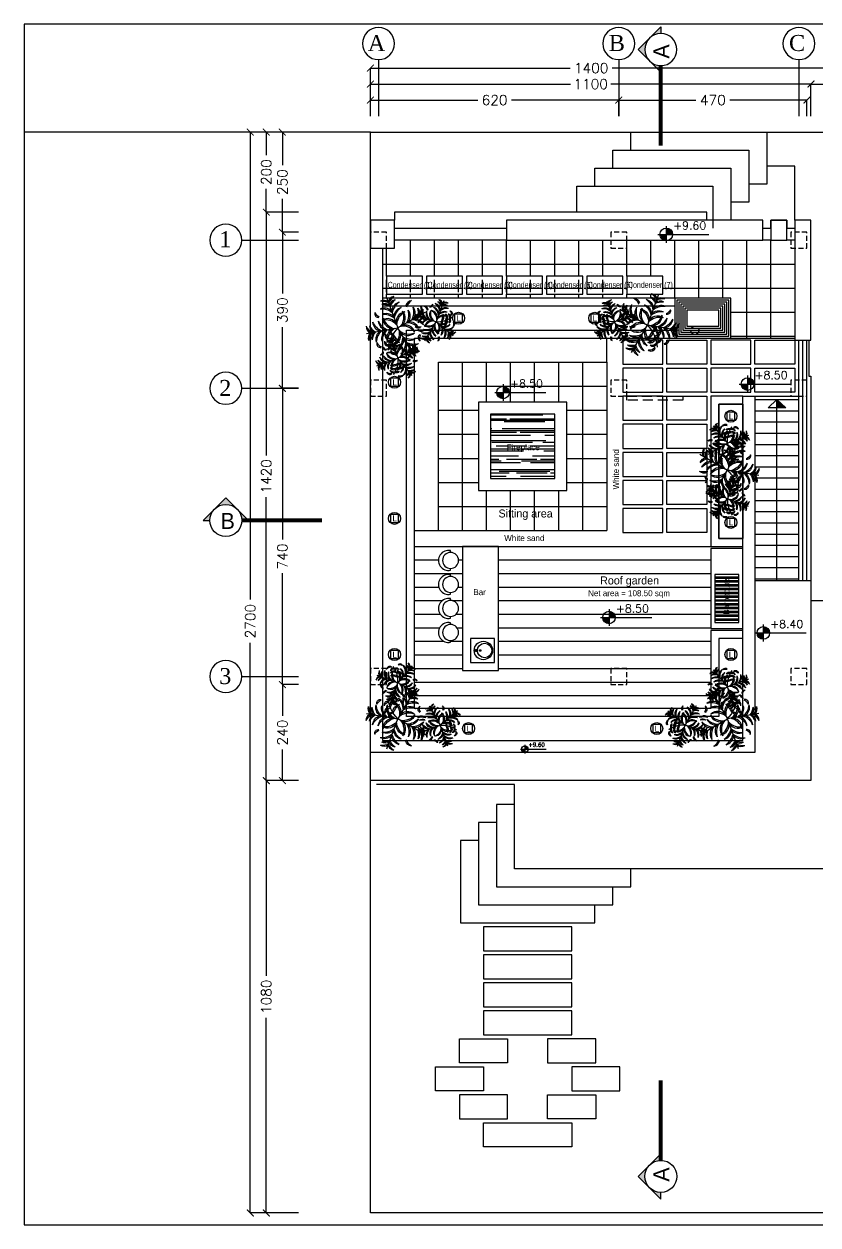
# Model space of a CAD drawing. Header units: millimetres. Extents: x 118878 to 201916, y 10986 to 20993.
# Drawn here: x 186916 to 188898, y 15463 to 18463 of the extents above; entities that cross this region are included whole.
import ezdxf
from ezdxf.enums import TextEntityAlignment as Align

# ---------------------------------------------------------------- set-up
doc = ezdxf.new("R2010")
doc.units = ezdxf.units.MM
doc.header["$LTSCALE"] = 100
for name, pattern in [('DASHDOT', [1, 0.5, -0.25, 0, -0.25]), ('DASHED2', [0.375, 0.25, -0.125]), ('HIDDEN2', [0.1875, 0.125, -0.0625])]:
    doc.linetypes.add(name, pattern=pattern)
for name, color, linetype in [('0-handrail', 135, 'Continuous'), ('0-KAFSAZI', 40, 'Continuous'), ('0-NIVO', 51, 'Continuous'), ('1', 1, 'Continuous'), ('2', 2, 'Continuous'), ('3', 3, 'Continuous'), ('4', 4, 'Continuous'), ('7', 7, 'Continuous'), ('8', 8, 'HIDDEN2'), ('AX', 1, 'Continuous'), ('bou', 4, 'Continuous'), ('furniture faz2', 181, 'Continuous'), ('text', 201, 'Continuous'), ('TOOLS', 1, 'Continuous'), ('TREE', 83, 'Continuous')]:
    doc.layers.add(name, color=color, linetype=linetype)
doc.styles.add('2222', font='seguibli.ttf', dxfattribs={"height": 0.5})
doc.styles.add('ROMANC', font='ROMANC.SHX')
doc.styles.add('SANSSERIFBOLDOBLIQUE', font='romantic.ttf', dxfattribs={"height": 0.5})
doc.styles.add('SHEET', font='andlso.ttf')
doc.dimstyles.new('1', dxfattribs={"dimtxt": 25, "dimasz": 17, "dimexe": 0, "dimexo": 0, "dimgap": 10, "dimtad": 0, "dimdec": 0, "dimzin": 0, "dimdsep": 46, "dimtxsty": 'ROMANC', "dimblk": 'ARCHTICK', "dimcen": 0, "dimclrd": 1, "dimclre": 1, "dimclrt": 3, "dimadec": 0, "dimazin": 0, "dimtfac": 1, "dimtdec": 0, "dimtofl": 0, "dimtmove": 2, "dimatfit": 3, "dimldrblk": 'ARCHTICK', "dimfxl": 1, "dimtolj": 1, "dimtzin": 0, "dimarcsym": 0})

# ---------------------------------------------------------------- blocks, each defined once
blk = doc.blocks.new('stools')
blk.add_lwpolyline([(0, -20), (0, -24.5, 1.224745), (0, 24.5), (0, 20)], format="xyb")
for start, end in [(90, 270), (270, 90)]:
    blk.add_arc((0, 0), 20, start, end)
blk = doc.blocks.new('SINK-K-1')
for centre, radius in [((0, 0), 23), ((-3, 0), 18), ((8, 0), 2), ((19, 0), 3), ((19, 0), 2)]:
    blk.add_circle(centre, radius)
blk = doc.blocks.new('TREE-CICAS')
at = {"layer": 'TREE'}
for p in [(-0.55, 3.13), (-3.13, -0.55), (0, -3.17), (3.13, -0.55)]:
    blk.add_line(p, (0, 0), dxfattribs=at)
for centre, radius, start, end in [((-0.99, 2.22), 0.733, 46.29, 109.6243), ((-1.43, 1.28), 1.65, 54.0763, 83.3794), ((-0.93, 1.88), 0.733, 46.29, 109.6243), ((-1.37, 0.93), 1.65, 54.0763, 83.3794), ((0.17, 2.43), 0.733, 90.3757, 153.71), ((0.91, 1.69), 1.65, 116.6206, 145.9237), ((0.23, 2.09), 0.733, 90.3757, 153.71), ((0.97, 1.35), 1.65, 116.6206, 145.9237), ((0.67, 1.51), 1.01, 94.6063, 164.7511), ((1.3, 0.97), 1.7, 114.9634, 158.6288), ((-2.42, 2.01), 0.794, 311.7894, 355.382), ((-1.93, 1.72), 0.365, 281.2525, 40.258), ((-1.14, 1.19), 1.01, 35.2489, 105.3937), ((-1.56, 0.47), 1.7, 41.3712, 85.0366), ((-1.04, 0.62), 1.01, 35.2489, 105.3937), ((-1.46, -0.1), 1.7, 41.3712, 85.0366), ((0.77, 0.94), 1.01, 94.6063, 164.7511), ((1.4, 0.41), 1.7, 114.9634, 158.6288), ((0.91, 0.46), 0.989, 86.3654, 186.5741), ((1.41, 0.02), 1.5, 106.8122, 168.3335), ((-1.48, 3.1), 3.43, 295.4772, 336.6585), ((-0.07, 0.71), 0.822, 341.4477, 59.3672), ((-2.02, 0.16), 2.68, 5.4007, 28.139), ((0.72, 1.14), 0.486, 318.8744, 98.9763), ((0.3, 0.91), 0.793, 353.7536, 64.097), ((1.14, 2), 0.362, 347.0577, 122.8533), ((0.94, 1.79), 0.508, 5.1845, 88.654), ((1.14, 1.48), 0.362, 347.0577, 122.8533), ((0.94, 1.28), 0.508, 5.1845, 88.654), ((0.92, 0.73), 0.794, 4.618, 48.2106), ((1.41, 1.02), 0.365, 319.742, 78.7475), ((1.67, 0.61), 0.794, 4.618, 48.2106), ((2.17, 0.9), 0.365, 319.742, 78.7475), ((-1.35, 0.97), 1.65, 206.6206, 235.9237), ((-2.09, 0.23), 0.733, 180.3757, 243.71), ((-2.32, 0.4), 0.733, 46.29, 109.6243), ((-2.76, -0.55), 1.65, 54.0763, 83.3794), ((-0.97, 1.3), 1.7, 204.9634, 248.6288), ((-1.51, 0.67), 1.01, 184.6063, 254.7511), ((-0.94, 0.77), 1.01, 184.6063, 254.7511), ((-0.41, 1.4), 1.7, 204.9634, 248.6288), ((-0.02, 1.41), 1.5, 196.8122, 258.3335), ((-0.46, 0.91), 0.989, 176.3654, 276.5741), ((-1.02, 0.12), 0.989, 13.4259, 113.6346), ((-1.33, -0.47), 1.5, 31.6665, 93.1878), ((0.02, 1.41), 1.5, 281.6665, 343.1878), ((0.46, 0.91), 0.989, 263.4259, 3.6346), ((0.33, 0.04), 0.495, 330.4398, 48.6694), ((0.61, 0.12), 0.357, 294.2257, 75.1279), ((0.41, 1.4), 1.7, 291.3712, 335.0366), ((-0.19, -0.11), 1.59, 7.5759, 35.8942), ((0.93, 0.42), 0.552, 324.9865, 64.4034), ((0.94, 0.77), 1.01, 285.2489, 355.3937), ((0.97, 1.3), 1.7, 291.3712, 335.0366), ((1.51, 0.67), 1.01, 285.2489, 355.3937), ((1.35, 0.97), 1.65, 304.0763, 333.3794), ((2.09, 0.23), 0.733, 296.29, 359.6243), ((1.68, 0.91), 1.65, 304.0763, 333.3794), ((2.43, 0.17), 0.733, 296.29, 359.6243), ((-2.22, -0.99), 0.733, 136.29, 199.6243), ((-1.27, -1.43), 1.65, 144.0763, 173.3794), ((-1.88, -0.93), 0.733, 136.29, 199.6243), ((-0.93, -1.37), 1.65, 144.0763, 173.3794), ((-1.19, -1.14), 1.01, 125.2489, 195.3937), ((-0.47, -1.56), 1.7, 131.3712, 175.0366), ((-0.62, -1.04), 1.01, 125.2489, 195.3937), ((0.1, -1.46), 1.7, 131.3712, 175.0366), ((-1.39, 0.23), 1.5, 276.8122, 338.3335), ((-0.98, -0.3), 0.989, 256.3654, 356.5741), ((-0.12, -1.02), 0.989, 103.4259, 203.6346), ((0.47, -1.33), 1.5, 121.6665, 183.1878), ((-1.45, -0.16), 1.7, 284.9634, 328.6288), ((0.98, -0.3), 0.989, 183.4259, 283.6346), ((1.39, 0.23), 1.5, 201.6665, 263.1878), ((1.45, -0.16), 1.7, 211.3712, 255.0366), ((-0.47, -1.33), 1.5, 356.8122, 58.3335), ((0.12, -1.02), 0.989, 336.3654, 76.5741), ((-0.1, -1.46), 1.7, 4.9634, 48.6288), ((0.62, -1.04), 1.01, 344.6063, 54.7511), ((0.47, -1.56), 1.7, 4.9634, 48.6288), ((1.19, -1.14), 1.01, 344.6063, 54.7511), ((0.93, -1.37), 1.65, 6.6206, 35.9237), ((1.88, -0.93), 0.733, 340.3757, 43.71), ((1.27, -1.43), 1.65, 6.6206, 35.9237), ((2.22, -0.99), 0.733, 340.3757, 43.71), ((-2.7, -0.52), 1.65, 286.6206, 315.9237), ((-2.1, -1.37), 0.733, 260.3757, 323.71), ((-0.92, -0.79), 1.01, 264.6063, 334.7511), ((-1.45, -0.73), 1.7, 284.9634, 328.6288), ((-0.92, -1.37), 1.01, 264.6063, 334.7511), ((-1.18, -1.16), 1.65, 286.6206, 315.9237), ((0.92, -0.79), 1.01, 205.2489, 275.3937), ((1.45, -0.73), 1.7, 211.3712, 255.0366), ((0.92, -1.37), 1.01, 205.2489, 275.3937), ((1.18, -1.16), 1.65, 224.0763, 253.3794), ((0.84, -2.29), 0.794, 4.618, 48.2106), ((1.33, -2), 0.365, 319.742, 78.7475), ((-0.59, -2.02), 0.733, 260.3757, 323.71), ((-1.18, -1.51), 1.65, 286.6206, 315.9237), ((-0.59, -2.37), 0.733, 260.3757, 323.71), ((0.59, -2.02), 0.733, 216.29, 279.6243), ((1.18, -1.51), 1.65, 224.0763, 253.3794), ((0.59, -2.37), 0.733, 216.29, 279.6243)]:
    blk.add_arc(centre, radius, start, end, dxfattribs=at)
blk = doc.blocks.new('l-01')
at = {"layer": 'furniture faz2'}
blk.add_lwpolyline([(-10, -10), (10, -10), (10, 10), (-10, 10)], close=True, dxfattribs=at)
blk.add_circle((0, 0), 15, dxfattribs=at)
at = {"layer": 'furniture faz2', "style": 'SHEET'}
blk.add_text('L.', height=15, dxfattribs=at).set_placement((-5.1, -7.5))
blk = doc.blocks.new('C1')
at = {"layer": 'AX'}
blk.add_line((0, 100), (0, 0), dxfattribs=at)
blk.add_circle((0, 128.35), 28.35, dxfattribs=at)
blk = doc.blocks.new('_ArchTick')
at = {"color": 0, "linetype": 'ByBlock', "const_width": 0.15}
blk.add_lwpolyline([(-0.5, -0.5), (0.5, 0.5)], dxfattribs=at)
blk = doc.blocks.new('*D254')
at = {"layer": 'AX', "color": 1, "linetype": 'Continuous', "lineweight": -2, "transparency": 16777216}
for p, q in [((0, 290), (0, 330)), ((0, 330), (267.9, 330)), ((620, 330), (352.1, 330)), ((620, 290), (620, 330))]:
    blk.add_line(p, q, dxfattribs=at)
at = {"layer": 'Defpoints', "color": 0, "transparency": 16777216}
for p in [(620, 330), (0, 290), (620, 290)]:
    blk.add_point(p, dxfattribs=at)
at = {"layer": 'AX', "color": 1, "lineweight": -2, "transparency": 16777216, "xscale": 17, "yscale": 17, "zscale": 17, "rotation": 180}
blk.add_blockref('_ArchTick', (0, 330), dxfattribs=at)
at = {"layer": 'AX', "color": 1, "lineweight": -2, "transparency": 16777216, "xscale": 17, "yscale": 17, "zscale": 17}
blk.add_blockref('_ArchTick', (620, 330), dxfattribs=at)
at = {"layer": 'AX', "color": 3, "transparency": 16777216, "insert": (310, 330), "char_height": 25, "attachment_point": 5, "style": 'ROMANC'}
blk.add_mtext('\\A1;620', dxfattribs=at)
blk = doc.blocks.new('*D255')
at = {"layer": 'AX', "color": 1, "linetype": 'Continuous', "lineweight": -2, "transparency": 16777216}
for p, q in [((620, 290), (620, 330)), ((620, 330), (812.3, 330)), ((1090, 330), (897.7, 330)), ((1090, 290), (1090, 330))]:
    blk.add_line(p, q, dxfattribs=at)
at = {"layer": 'Defpoints', "color": 0, "transparency": 16777216}
for p in [(1090, 330), (620, 290), (1090, 290)]:
    blk.add_point(p, dxfattribs=at)
at = {"layer": 'AX', "color": 1, "lineweight": -2, "transparency": 16777216, "xscale": 17, "yscale": 17, "zscale": 17, "rotation": 180}
blk.add_blockref('_ArchTick', (620, 330), dxfattribs=at)
at = {"layer": 'AX', "color": 1, "lineweight": -2, "transparency": 16777216, "xscale": 17, "yscale": 17, "zscale": 17}
blk.add_blockref('_ArchTick', (1090, 330), dxfattribs=at)
at = {"layer": 'AX', "color": 3, "transparency": 16777216, "insert": (855, 330), "char_height": 25, "attachment_point": 5, "style": 'ROMANC'}
blk.add_mtext('\\A1;470', dxfattribs=at)
blk = doc.blocks.new('*D256')
at = {"layer": 'AX', "color": 1, "linetype": 'Continuous', "lineweight": -2, "transparency": 16777216}
for p, q in [((0, 290), (0, 370)), ((0, 370), (499.5, 370)), ((1100, 370), (600.5, 370)), ((1100, 290), (1100, 370))]:
    blk.add_line(p, q, dxfattribs=at)
at = {"layer": 'Defpoints', "color": 0, "transparency": 16777216}
for p in [(0, 370), (0, 290), (1100, 290)]:
    blk.add_point(p, dxfattribs=at)
at = {"layer": 'AX', "color": 1, "lineweight": -2, "transparency": 16777216, "xscale": 17, "yscale": 17, "zscale": 17, "rotation": 180}
blk.add_blockref('_ArchTick', (0, 370), dxfattribs=at)
at = {"layer": 'AX', "color": 1, "lineweight": -2, "transparency": 16777216, "xscale": 17, "yscale": 17, "zscale": 17}
blk.add_blockref('_ArchTick', (1100, 370), dxfattribs=at)
at = {"layer": 'AX', "color": 3, "transparency": 16777216, "insert": (550, 370), "char_height": 25, "attachment_point": 5, "style": 'ROMANC'}
blk.add_mtext('\\A1;1100', dxfattribs=at)
blk = doc.blocks.new('*D257')
at = {"layer": 'AX', "color": 1, "linetype": 'Continuous', "lineweight": -2, "transparency": 16777216}
for p, q in [((-180, -390), (-220, -390)), ((-220, -390), (-220, -767.9)), ((-220, -1130), (-220, -852.1)), ((-180, -1130), (-220, -1130))]:
    blk.add_line(p, q, dxfattribs=at)
at = {"layer": 'Defpoints', "color": 0, "transparency": 16777216}
for p in [(-220, -390), (-180, -390), (-180, -1130)]:
    blk.add_point(p, dxfattribs=at)
at = {"layer": 'AX', "color": 1, "lineweight": -2, "transparency": 16777216, "xscale": 17, "yscale": 17, "zscale": 17}
for p, rotation in [((-220, -390), 90), ((-220, -1130), 270)]:
    blk.add_blockref('_ArchTick', p, dxfattribs=dict(at, rotation=rotation))
at = {"layer": 'AX', "color": 3, "transparency": 16777216, "insert": (-220, -810), "char_height": 25, "attachment_point": 5, "rotation": 90, "style": 'ROMANC'}
blk.add_mtext('\\A1;740', dxfattribs=at)
blk = doc.blocks.new('*D258')
at = {"layer": 'AX', "color": 1, "linetype": 'Continuous', "lineweight": -2, "transparency": 16777216}
for p, q in [((-180, 0), (-220, 0)), ((-220, 0), (-220, -152.9)), ((-220, -390), (-220, -237.1)), ((-180, -390), (-220, -390))]:
    blk.add_line(p, q, dxfattribs=at)
at = {"layer": 'Defpoints', "color": 0, "transparency": 16777216}
for p in [(-180, 0), (-220, 0), (-180, -390)]:
    blk.add_point(p, dxfattribs=at)
at = {"layer": 'AX', "color": 1, "lineweight": -2, "transparency": 16777216, "xscale": 17, "yscale": 17, "zscale": 17}
for p, rotation in [((-220, 0), 90), ((-220, -390), 270)]:
    blk.add_blockref('_ArchTick', p, dxfattribs=dict(at, rotation=rotation))
at = {"layer": 'AX', "color": 3, "transparency": 16777216, "insert": (-220, -195), "char_height": 25, "attachment_point": 5, "rotation": 90, "style": 'ROMANC'}
blk.add_mtext('\\A1;390', dxfattribs=at)
blk = doc.blocks.new('*D259')
at = {"layer": 'AX', "color": 1, "linetype": 'Continuous', "lineweight": -2, "transparency": 16777216}
for p, q in [((-180, 50), (-260, 50)), ((-260, 50), (-260, -557.7)), ((-260, -1370), (-260, -662.3)), ((-180, -1370), (-260, -1370))]:
    blk.add_line(p, q, dxfattribs=at)
at = {"layer": 'Defpoints', "color": 0, "transparency": 16777216}
for p in [(-180, 50), (-260, -1370), (-180, -1370)]:
    blk.add_point(p, dxfattribs=at)
at = {"layer": 'AX', "color": 1, "lineweight": -2, "transparency": 16777216, "xscale": 17, "yscale": 17, "zscale": 17}
for p, rotation in [((-260, 50), 90), ((-260, -1370), 270)]:
    blk.add_blockref('_ArchTick', p, dxfattribs=dict(at, rotation=rotation))
at = {"layer": 'AX', "color": 3, "transparency": 16777216, "insert": (-260, -610), "char_height": 25, "attachment_point": 5, "rotation": 90, "style": 'ROMANC'}
blk.add_mtext('\\A1;1420', dxfattribs=at)
blk = doc.blocks.new('*D260')
at = {"layer": 'AX', "color": 1, "linetype": 'Continuous', "lineweight": -2, "transparency": 16777216}
for p, q in [((-180, 250), (-260, 250)), ((-260, 250), (-260, 192.1)), ((-260, 50), (-260, 107.9)), ((-180, 50), (-260, 50))]:
    blk.add_line(p, q, dxfattribs=at)
at = {"layer": 'Defpoints', "color": 0, "transparency": 16777216}
for p in [(-260, 250), (-180, 250), (-180, 50)]:
    blk.add_point(p, dxfattribs=at)
at = {"layer": 'AX', "color": 1, "lineweight": -2, "transparency": 16777216, "xscale": 17, "yscale": 17, "zscale": 17}
for p, rotation in [((-260, 250), 90), ((-260, 50), 270)]:
    blk.add_blockref('_ArchTick', p, dxfattribs=dict(at, rotation=rotation))
at = {"layer": 'AX', "color": 3, "transparency": 16777216, "insert": (-260, 150), "char_height": 25, "attachment_point": 5, "rotation": 90, "style": 'ROMANC'}
blk.add_mtext('\\A1;200', dxfattribs=at)
blk = doc.blocks.new('*D261')
at = {"layer": 'AX', "color": 1, "linetype": 'Continuous', "lineweight": -2, "transparency": 16777216}
for p, q in [((-180, -1370), (-260, -1370)), ((-260, -1370), (-260, -1857.7)), ((-260, -2450), (-260, -1962.3)), ((-180, -2450), (-260, -2450))]:
    blk.add_line(p, q, dxfattribs=at)
at = {"layer": 'Defpoints', "color": 0, "transparency": 16777216}
for p in [(-180, -1370), (-260, -2450), (-180, -2450)]:
    blk.add_point(p, dxfattribs=at)
at = {"layer": 'AX', "color": 1, "lineweight": -2, "transparency": 16777216, "xscale": 17, "yscale": 17, "zscale": 17}
for p, rotation in [((-260, -1370), 90), ((-260, -2450), 270)]:
    blk.add_blockref('_ArchTick', p, dxfattribs=dict(at, rotation=rotation))
at = {"layer": 'AX', "color": 3, "transparency": 16777216, "insert": (-260, -1910), "char_height": 25, "attachment_point": 5, "rotation": 90, "style": 'ROMANC'}
blk.add_mtext('\\A1;1080', dxfattribs=at)
blk = doc.blocks.new('*D262')
at = {"layer": 'AX', "color": 1, "linetype": 'Continuous', "lineweight": -2, "transparency": 16777216}
for p, q in [((0, 290), (0, 410)), ((0, 410), (499, 410)), ((1400, 410), (603.5, 410)), ((1400, 290), (1400, 410))]:
    blk.add_line(p, q, dxfattribs=at)
at = {"layer": 'Defpoints', "color": 0, "transparency": 16777216}
for p in [(1400, 410), (0, 290), (1400, 290)]:
    blk.add_point(p, dxfattribs=at)
at = {"layer": 'AX', "color": 1, "lineweight": -2, "transparency": 16777216, "xscale": 17, "yscale": 17, "zscale": 17, "rotation": 180}
blk.add_blockref('_ArchTick', (0, 410), dxfattribs=at)
at = {"layer": 'AX', "color": 1, "lineweight": -2, "transparency": 16777216, "xscale": 17, "yscale": 17, "zscale": 17}
blk.add_blockref('_ArchTick', (1400, 410), dxfattribs=at)
at = {"layer": 'AX', "color": 3, "transparency": 16777216, "insert": (551.2, 410), "char_height": 25, "attachment_point": 5, "style": 'ROMANC'}
blk.add_mtext('\\A1;1400', dxfattribs=at)
blk = doc.blocks.new('*D263')
at = {"layer": 'AX', "color": 1, "linetype": 'Continuous', "lineweight": -2, "transparency": 16777216}
for p, q in [((1100, 290), (1100, 370)), ((1100, 370), (1207.9, 370)), ((1400, 370), (1292.1, 370)), ((1400, 290), (1400, 370))]:
    blk.add_line(p, q, dxfattribs=at)
at = {"layer": 'Defpoints', "color": 0, "transparency": 16777216}
for p in [(1400, 370), (1100, 290), (1400, 290)]:
    blk.add_point(p, dxfattribs=at)
at = {"layer": 'AX', "color": 1, "lineweight": -2, "transparency": 16777216, "xscale": 17, "yscale": 17, "zscale": 17, "rotation": 180}
blk.add_blockref('_ArchTick', (1100, 370), dxfattribs=at)
at = {"layer": 'AX', "color": 1, "lineweight": -2, "transparency": 16777216, "xscale": 17, "yscale": 17, "zscale": 17}
blk.add_blockref('_ArchTick', (1400, 370), dxfattribs=at)
at = {"layer": 'AX', "color": 3, "transparency": 16777216, "insert": (1250, 370), "char_height": 25, "attachment_point": 5, "style": 'ROMANC'}
blk.add_mtext('\\A1;300', dxfattribs=at)
blk = doc.blocks.new('*D264')
at = {"layer": 'AX', "color": 1, "linetype": 'Continuous', "lineweight": -2, "transparency": 16777216}
for p, q in [((-180, 250), (-300, 250)), ((-300, 250), (-300, -917.6)), ((-300, -2450), (-300, -1025.7)), ((-180, -2450), (-300, -2450))]:
    blk.add_line(p, q, dxfattribs=at)
at = {"layer": 'Defpoints', "color": 0, "transparency": 16777216}
for p in [(-180, 250), (-300, -2450), (-180, -2450)]:
    blk.add_point(p, dxfattribs=at)
at = {"layer": 'AX', "color": 1, "lineweight": -2, "transparency": 16777216, "xscale": 17, "yscale": 17, "zscale": 17}
for p, rotation in [((-300, 250), 90), ((-300, -2450), 270)]:
    blk.add_blockref('_ArchTick', p, dxfattribs=dict(at, rotation=rotation))
at = {"layer": 'AX', "color": 3, "transparency": 16777216, "insert": (-300, -971.7), "char_height": 25, "attachment_point": 5, "rotation": 90, "style": 'ROMANC'}
blk.add_mtext('\\A1;2700', dxfattribs=at)
blk = doc.blocks.new('*D265')
at = {"layer": 'AX', "color": 1, "linetype": 'Continuous', "lineweight": -2, "transparency": 16777216}
for p, q in [((-180, -1130), (-220, -1130)), ((-220, -1130), (-220, -1207.9)), ((-220, -1370), (-220, -1292.1)), ((-180, -1370), (-220, -1370))]:
    blk.add_line(p, q, dxfattribs=at)
at = {"layer": 'Defpoints', "color": 0, "transparency": 16777216}
for p in [(-180, -1130), (-220, -1370), (-180, -1370)]:
    blk.add_point(p, dxfattribs=at)
at = {"layer": 'AX', "color": 1, "lineweight": -2, "transparency": 16777216, "xscale": 17, "yscale": 17, "zscale": 17}
for p, rotation in [((-220, -1130), 90), ((-220, -1370), 270)]:
    blk.add_blockref('_ArchTick', p, dxfattribs=dict(at, rotation=rotation))
at = {"layer": 'AX', "color": 3, "transparency": 16777216, "insert": (-220, -1250), "char_height": 25, "attachment_point": 5, "rotation": 90, "style": 'ROMANC'}
blk.add_mtext('\\A1;240', dxfattribs=at)
blk = doc.blocks.new('*D266')
at = {"layer": 'AX', "color": 1, "linetype": 'Continuous', "lineweight": -2, "transparency": 16777216}
for p, q in [((-180, 250), (-220, 250)), ((-220, 250), (-220, 167.1)), ((-220, 0), (-220, 82.9)), ((-180, 0), (-220, 0))]:
    blk.add_line(p, q, dxfattribs=at)
at = {"layer": 'Defpoints', "color": 0, "transparency": 16777216}
for p in [(-220, 250), (-180, 250), (-180, 0)]:
    blk.add_point(p, dxfattribs=at)
at = {"layer": 'AX', "color": 1, "lineweight": -2, "transparency": 16777216, "xscale": 17, "yscale": 17, "zscale": 17}
for p, rotation in [((-220, 250), 90), ((-220, 0), 270)]:
    blk.add_blockref('_ArchTick', p, dxfattribs=dict(at, rotation=rotation))
at = {"layer": 'AX', "color": 3, "transparency": 16777216, "insert": (-220, 125), "char_height": 25, "attachment_point": 5, "rotation": 90, "style": 'ROMANC'}
blk.add_mtext('\\A1;250', dxfattribs=at)
blk = doc.blocks.new('cod-03')
at = {"layer": '1'}
for points in [[(0, 0), (-18, 0, 0.414214), (0, -18)], [(18, 0, 0.414214), (0, 18), (0, 0)]]:
    blk.add_hatch(color=256, dxfattribs=at).paths.add_polyline_path(points)
at = {"layer": '2'}
for p, q in [((-24, 0), (121.9, 0)), ((0, 24), (0, -24))]:
    blk.add_line(p, q, dxfattribs=at)
blk.add_circle((0, 0), 18, dxfattribs=at)
blk = doc.blocks.new('SEC-SSS1')
at = {"layer": 'TOOLS'}
h = blk.add_hatch(color=3, dxfattribs=at)
h.dxf.hatch_style = 1
h.paths.add_polyline_path([(56.6, -56.6), (28.3, -28.3, -0.198912), (40, -56.6, -0.198912), (28.3, -84.9)])
h.paths.add_polyline_path([(28.3, -84.9, -0.198912), (0, -96.6), (0, -113.1)])
h.paths.add_polyline_path([(0, 0), (0, -16.6, -0.198912), (28.3, -28.3)])
at = {"layer": 'TOOLS', "color": 3}
for p, q in [((0, 0), (0, -16.6)), ((0, 0), (56.6, -56.6)), ((0, -113.1), (56.6, -56.6))]:
    blk.add_line(p, q, dxfattribs=at)
at = {"layer": 'TOOLS', "color": 3, "linetype": 'DASHDOT', "const_width": 10}
blk.add_lwpolyline([(0, -96.6), (0, -296.6)], dxfattribs=at)
at = {"layer": 'TOOLS', "color": 3}
blk.add_circle((0, -56.6), 40, dxfattribs=at)
blk = doc.blocks.new('SEC-S-N-1')
at = {"layer": '3', "xscale": -1}
blk.add_blockref('SEC-SSS1', (725, 262.7), dxfattribs=at)
at = {"layer": '3'}
for p, rotation in [((-417.7, -970), 90.00000000000001), ((725, -2665.2), 180)]:
    blk.add_blockref('SEC-SSS1', p, dxfattribs=dict(at, rotation=rotation))
at = {"layer": '3', "xscale": -1, "rotation": 270}
blk.add_blockref('SEC-SSS1', (1550, -970), dxfattribs=at)
at = {"layer": 'TOOLS', "style": '2222'}
for p in [(726.4, 201.4), (726.4, -2604)]:
    blk.add_text('A', height=40, rotation=90, dxfattribs=at).set_placement(p, align=Align.MIDDLE)
for p in [(-356.4, -971.4), (1488.7, -971.4)]:
    blk.add_text('B', height=40, dxfattribs=at).set_placement(p, align=Align.MIDDLE)
blk = doc.blocks.new('AX-01roof')
at = {"layer": 'AX', "color": 8, "linetype": 'HIDDEN2'}
for points in [[(0, -40), (40, -40), (40, 0), (0, 0)], [(600, -40), (640, -40), (640, 0), (600, 0)], [(1050, -40), (1090, -40), (1090, 0), (1050, 0)], [(0, -410), (40, -410), (40, -370), (0, -370)], [(600, -410), (640, -410), (640, -370), (600, -370)], [(1050, -410), (1090, -410), (1090, -370), (1050, -370)], [(0, -1130), (40, -1130), (40, -1090), (0, -1090)], [(600, -1130), (640, -1130), (640, -1090), (600, -1090)], [(1050, -1130), (1090, -1130), (1090, -1090), (1050, -1090)]]:
    blk.add_lwpolyline(points, close=True, dxfattribs=at)
at = {"layer": 'AX', "extrusion": (0, 0, -1), "xscale": 1.41093474426815, "yscale": 1.41093474426815, "zscale": -1.41093474426815}
for p in [(-20, 290), (-620, 290), (-1070, 290)]:
    blk.add_blockref('C1', p, dxfattribs=at)
at = {"layer": 'AX', "extrusion": (0, 0, -1), "xscale": 1.41093474426815, "yscale": 1.41093474426815, "zscale": -1.41093474426815, "rotation": 270}
for p in [(180, -20), (180, -390), (180, -1110)]:
    blk.add_blockref('C1', p, dxfattribs=at)
at = {"layer": 'AX', "color": 3, "style": 'SANSSERIFBOLDOBLIQUE'}
for s, p in [('A', (15.3, 472.5)), ('B', (615.3, 472.5)), ('C', (1065.3, 472.5)), ('1', (-362.5, -17.3)), ('2', (-362.5, -388.9)), ('3', (-362.5, -1108.9))]:
    blk.add_text(s, height=40, dxfattribs=at).set_placement(p, align=Align.MIDDLE)
at = {"layer": 'AX'}
dim = blk.add_linear_dim(base=(1400, 410), p1=(0, 290), p2=(1400, 290), dimstyle='1', override={"dimfxl": 0}, dxfattribs=at)
dim.commit()
dim.dimension.update_dxf_attribs({"geometry": '*D262', "text_midpoint": (551.2, 410), "dimtype": 160})
for base, p1, p2, picture, middle in [((0, 370), (1100, 290), (0, 290), '*D256', (550, 370)), ((1400, 370), (1100, 290), (1400, 290), '*D263', (1250, 370)), ((620, 330), (0, 290), (620, 290), '*D254', (310, 330)), ((1090, 330), (620, 290), (1090, 290), '*D255', (855, 330))]:
    dim = blk.add_linear_dim(base=base, p1=p1, p2=p2, dimstyle='1', override={"dimfxl": 0}, dxfattribs=at)
    dim.commit()
    dim.dimension.update_dxf_attribs({"geometry": picture, "text_midpoint": middle})
for base, p1, p2, picture, middle in [((-300, -2450), (-180, 250), (-180, -2450), '*D264', (-300, -971.7)), ((-260, -1370), (-180, 50), (-180, -1370), '*D259', (-260, -610)), ((-220, -390), (-180, -1130), (-180, -390), '*D257', (-220, -810))]:
    dim = blk.add_linear_dim(base=base, p1=p1, p2=p2, angle=90, dimstyle='1', override={"dimfxl": 0}, dxfattribs=at)
    dim.commit()
    dim.dimension.update_dxf_attribs({"geometry": picture, "text_midpoint": middle, "dimtype": 160})
for base, p1, p2, picture, middle in [((-260, 250), (-180, 50), (-180, 250), '*D260', (-260, 150)), ((-220, 250), (-180, 0), (-180, 250), '*D266', (-220, 125)), ((-220, 0), (-180, -390), (-180, 0), '*D258', (-220, -195)), ((-220, -1370), (-180, -1130), (-180, -1370), '*D265', (-220, -1250)), ((-260, -2450), (-180, -1370), (-180, -2450), '*D261', (-260, -1910))]:
    dim = blk.add_linear_dim(base=base, p1=p1, p2=p2, angle=90, dimstyle='1', override={"dimfxl": 0}, dxfattribs=at)
    dim.commit()
    dim.dimension.update_dxf_attribs({"geometry": picture, "text_midpoint": middle})

msp = doc.modelspace()

# ---------------------------------------------------------------- hatches: boundary and pattern name
at = {"layer": '0-KAFSAZI'}
h = msp.add_hatch(dxfattribs=at)
h.set_pattern_fill('ANSI37', color=256, scale=18.8976, angle=315)
h.set_pattern_definition([(360, (188840.98, 17922.966), (3e-14, 60), []), (90, (188840.98, 17922.966), (-60, 4e-14), [])])
edge = h.paths.add_edge_path()
edge.add_line((188841, 17903), (188831, 17903))
edge.add_line((188831, 17903), (188831, 17923))
edge.add_line((188831, 17923), (188526.1, 17923))
edge.add_arc((188519.7, 17937.4), 15.8, 245.9861, 294.0139, ccw=False)
edge.add_line((188513.3, 17923), (188421, 17923))
edge.add_line((188421, 17923), (188421, 17903))
edge.add_line((188421, 17903), (188381, 17903))
edge.add_line((188381, 17903), (188381, 17923))
edge.add_line((188381, 17923), (187841, 17923))
edge.add_line((187841, 17923), (187841, 17903))
edge.add_line((187841, 17903), (187811, 17903))
edge.add_line((187811, 17903), (187811, 17778))
edge.add_line((187811, 17778), (187830.7, 17778))
edge.add_arc((187843, 17764.4), 18.3, 100.3757, 132.1002, ccw=False)
edge.add_arc((187864.3, 17749.3), 41.2, 126.6206, 135.9543)
edge.add_line((187834.6, 17778), (188439.8, 17778))
edge.add_arc((188413.7, 17746.1), 41.2, 50.6981, 53.3794)
edge.add_arc((188435, 17761.1), 18.3, 66.7603, 79.6243, ccw=False)
edge.add_line((188442.2, 17778), (188483.2, 17778))
edge.add_arc((188454.7, 17748.2), 41.2, 46.2214, 53.3794)
edge.add_arc((188476, 17763.3), 18.3, 53.3472, 79.6243, ccw=False)
edge.add_line((188486.9, 17778), (188492.8, 17778))
edge.add_arc((188457.7, 17756.4), 41.2, 31.5189, 49.9322)
edge.add_line((188484.2, 17788), (188421, 17788))
edge.add_line((188421, 17788), (188421, 17833))
edge.add_line((188421, 17833), (188511, 17833))
edge.add_line((188511, 17833), (188511, 17788))
edge.add_line((188511, 17788), (188487, 17788))
edge.add_arc((188479, 17771.5), 18.3, 20.7206, 64.1118, ccw=False)
edge.add_line((188496.1, 17778), (188499, 17778))
edge.add_arc((188506.7, 17761.4), 18.3, 64.8461, 115.1539, ccw=False)
edge.add_line((188514.5, 17778), (188541, 17778))
edge.add_line((188541, 17778), (188681, 17778))
edge.add_line((188681, 17778), (188681, 17678))
edge.add_line((188681, 17678), (188841, 17678))
edge.add_line((188841, 17678), (188841, 17903))
h.paths.add_polyline_path([(188411, 17788), (188321, 17788), (188321, 17833), (188411, 17833)], flags=16)
h.paths.add_polyline_path([(188311, 17788), (188221, 17788), (188221, 17833), (188311, 17833)], flags=16)
h.paths.add_polyline_path([(188211, 17788), (188121, 17788), (188121, 17833), (188211, 17833)], flags=16)
h.paths.add_polyline_path([(188111, 17788), (188021, 17788), (188021, 17833), (188111, 17833)], flags=16)
h.paths.add_polyline_path([(188011, 17788), (187921, 17788), (187921, 17833), (188011, 17833)], flags=16)
h.paths.add_polyline_path([(187911, 17788), (187821, 17788), (187821, 17833), (187911, 17833)], flags=16)
h.paths.add_polyline_path([(188421, 17923), (188381, 17923), (188381, 17903), (188421, 17903)], flags=17)
h.paths.add_polyline_path([(188841, 17923), (188831, 17923), (188831, 17903), (188841, 17903)], flags=17)
h.paths.add_polyline_path([(188318.7, 17792.8), (188414.6, 17792.8), (188414.6, 17823.8), (188318.7, 17823.8)], flags=16)
h.paths.add_polyline_path([(188218.7, 17792.8), (188314.6, 17792.8), (188314.6, 17823.8), (188218.7, 17823.8)], flags=16)
h.paths.add_polyline_path([(188118.7, 17792.8), (188214.6, 17792.8), (188214.6, 17823.8), (188118.7, 17823.8)], flags=16)
h.paths.add_polyline_path([(188018.7, 17792.8), (188114.6, 17792.8), (188114.6, 17823.8), (188018.7, 17823.8)], flags=16)
h.paths.add_polyline_path([(187918.7, 17792.8), (188014.6, 17792.8), (188014.6, 17823.8), (187918.7, 17823.8)], flags=16)
h.paths.add_polyline_path([(187818.7, 17792.8), (187914.6, 17792.8), (187914.6, 17823.8), (187818.7, 17823.8)], flags=16)
h = msp.add_hatch(dxfattribs=at)
h.set_pattern_fill('ANSI37', color=256, scale=18.8976, angle=315)
h.set_pattern_definition([(360, (188370.98, 17197.966), (3e-14, 60), []), (90, (188370.98, 17197.966), (-60, 4e-14), [])])
h.paths.add_polyline_path([(188371, 17513), (188371, 17618), (187951, 17618), (187951, 17198), (188371, 17198)])
h.paths.add_polyline_path([(188271, 17298), (188051, 17298), (188051, 17518), (188271, 17518)], flags=16)
h.paths.add_polyline_path([(188241, 17328), (188081, 17328), (188081, 17488), (188241, 17488)], flags=0)
h = msp.add_hatch(dxfattribs=at)
h.set_pattern_fill('AR-RROOF', color=256)
h.set_pattern_definition([(360, (2433.154, 3782.584), (55.88, 25.4), [381, -50.8, 127, -25.4]), (360, (2466.936, 3795.284), (-25.4, 33.782), [76.2, -8.382, 152.4, -19.05]), (360, (2445.854, 3804.174), (132.08, 17.018), [203.2, -35.56, 101.6, -25.4])])
h.paths.add_polyline_path([(188241, 17488), (188081, 17488), (188081, 17328), (188241, 17328)])
h = msp.add_hatch(dxfattribs=at)
h.set_pattern_fill('ANSI31', color=256, scale=10.6667, angle=315)
h.set_pattern_definition([(360, (187890.98, 17157.966), (2e-14, 33.8668), [])])
h.paths.add_polyline_path([(188631, 17158), (188101, 17158), (188101, 16848), (188011, 16848), (188011, 17158), (187891, 17158), (187891, 16753), (188631, 16753)])
h.paths.add_polyline_path([(187981, 16923), (187981, 16918.5, -1.224745), (187981, 16967.5), (187981, 16963, -1)], flags=16)
h.paths.add_polyline_path([(187981, 16983), (187981, 16978.5, -1.224745), (187981, 17027.5), (187981, 17023, -1)], flags=16)
h.paths.add_polyline_path([(187981, 17043), (187981, 17038.5, -1.224745), (187981, 17087.5), (187981, 17083, -1)], flags=16)
h.paths.add_polyline_path([(187981, 17103), (187981, 17098.5, -1.224745), (187981, 17147.5), (187981, 17143, -1)], flags=16)
at = {"layer": '1'}
msp.add_hatch(color=256, dxfattribs=at).paths.add_polyline_path([(188818.2, 17504.1), (188796, 17525), (188796, 17504.1)])
h = msp.add_hatch(dxfattribs=at)
h.set_pattern_fill('ANSI32', color=256, angle=315)
h.set_pattern_definition([(360, (2433.154, 3937.584), (5e-15, 9.525), []), (360, (2436.329, 3934.409), (5e-15, 9.525), [])])
h.paths.add_polyline_path([(188701, 16968), (188701, 17088), (188641, 17088), (188641, 16968)])

# ---------------------------------------------------------------- linework, layer by layer
at = {"layer": '0-handrail'}
for points in [[(188861, 17073), (188861, 17673)], [(188871, 17073), (188871, 17673)]]:
    msp.add_lwpolyline(points, dxfattribs=at)
at = {"layer": '0-KAFSAZI'}
for p, q in [((188681, 17678), (188841, 17678)), ((188371, 17618), (188371, 17198)), ((188741, 17533), (188851, 17533)), ((187951, 17198), (188371, 17198)), ((187891, 17158), (188631, 17158))]:
    msp.add_line(p, q, dxfattribs=at)
for points in [[(188411, 17613), (188511, 17613), (188511, 17673), (188411, 17673)], [(188621, 17613), (188521, 17613), (188521, 17673), (188621, 17673)], [(188631, 17613), (188731, 17613), (188731, 17673), (188631, 17673)], [(188841, 17613), (188741, 17613), (188741, 17673), (188841, 17673)], [(188411, 17543), (188511, 17543), (188511, 17603), (188411, 17603)], [(188621, 17543), (188521, 17543), (188521, 17603), (188621, 17603)], [(188631, 17543), (188731, 17543), (188731, 17603), (188631, 17603)], [(188841, 17543), (188741, 17543), (188741, 17603), (188841, 17603)], [(188411, 17473), (188511, 17473), (188511, 17533), (188411, 17533)], [(188621, 17473), (188521, 17473), (188521, 17533), (188621, 17533)], [(188411, 17403), (188511, 17403), (188511, 17463), (188411, 17463)], [(188621, 17403), (188521, 17403), (188521, 17463), (188621, 17463)], [(188411, 17333), (188511, 17333), (188511, 17393), (188411, 17393)], [(188621, 17333), (188521, 17333), (188521, 17393), (188621, 17393)], [(188411, 17263), (188511, 17263), (188511, 17323), (188411, 17323)], [(188621, 17263), (188521, 17263), (188521, 17323), (188621, 17323)], [(188411, 17193), (188511, 17193), (188511, 17253), (188411, 17253)], [(188621, 17193), (188521, 17193), (188521, 17253), (188621, 17253)]]:
    msp.add_lwpolyline(points, close=True, dxfattribs=at)
at = {"layer": '1'}
msp.add_line((188796, 17073), (188796, 17525), dxfattribs=at)
for points in [[(187781, 17973), (187781, 18193), (188431, 18193)], [(188431, 18148), (188431, 18193), (188771, 18193), (188771, 18063), (188726, 18063)], [(188386, 18103), (188386, 18148), (188726, 18148), (188726, 18018), (188681, 18018)], [(188341, 18058), (188341, 18103), (188681, 18103), (188681, 17973)], [(188841, 17973), (188841, 18108), (188771, 18108)], [(188296, 17993), (188296, 18058), (188636, 18058), (188636, 17953)], [(188818.2, 17504.1), (188773.8, 17504.1), (188796, 17525), (188818.2, 17504.1)], [(188881, 17023), (189106, 17023), (189106, 16353), (188141, 16353), (188141, 16563), (187796, 16563)], [(188141, 16513), (188096, 16513), (188096, 16308), (188431, 16308), (188431, 16353)], [(188096, 16468), (188051, 16468), (188051, 16263), (188386, 16263), (188386, 16308)], [(188051, 16423), (188006, 16423), (188006, 16218), (188341, 16218), (188341, 16263)]]:
    msp.add_lwpolyline(points, dxfattribs=at)
for points in [[(188676, 17773), (188546, 17773), (188546, 17683), (188676, 17683)], [(188671, 17768), (188551, 17768), (188551, 17688), (188671, 17688)], [(188666, 17763), (188556, 17763), (188556, 17693), (188666, 17693)], [(188661, 17758), (188561, 17758), (188561, 17698), (188661, 17698)], [(188656, 17753), (188566, 17753), (188566, 17703), (188656, 17703)], [(188651, 17748), (188571, 17748), (188571, 17708), (188651, 17708)], [(188063.5, 16148), (188283.5, 16148), (188283.5, 16208), (188063.5, 16208)], [(188063.5, 16078), (188283.5, 16078), (188283.5, 16138), (188063.5, 16138)], [(188063.5, 16008), (188283.5, 16008), (188283.5, 16068), (188063.5, 16068)], [(188063.5, 15938), (188283.5, 15938), (188283.5, 15998), (188063.5, 15998)], [(188123.5, 15868), (188003.5, 15868), (188003.5, 15928), (188123.5, 15928)], [(188223.5, 15868), (188343.5, 15868), (188343.5, 15928), (188223.5, 15928)], [(188063.5, 15798), (187943.5, 15798), (187943.5, 15858), (188063.5, 15858)], [(188283.5, 15798), (188403.5, 15798), (188403.5, 15858), (188283.5, 15858)], [(188123.5, 15788), (188003.5, 15788), (188003.5, 15728), (188123.5, 15728)], [(188223.5, 15788), (188343.5, 15788), (188343.5, 15728), (188223.5, 15728)], [(188063.5, 15718), (188283.5, 15718), (188283.5, 15658), (188063.5, 15658)]]:
    msp.add_lwpolyline(points, close=True, dxfattribs=at)
at = {"layer": '2'}
for p, q in [((188741, 17525), (188851, 17525)), ((188741, 17497), (188851, 17497)), ((188741, 17469), (188851, 17469)), ((188741, 17441), (188851, 17441)), ((188741, 17413), (188851, 17413)), ((188741, 17385), (188851, 17385)), ((188741, 17357), (188851, 17357)), ((188741, 17329), (188851, 17329)), ((188741, 17301), (188851, 17301)), ((188741, 17273), (188851, 17273)), ((188741, 17245), (188851, 17245)), ((188741, 17217), (188851, 17217)), ((188741, 17189), (188851, 17189)), ((188741, 17161), (188851, 17161)), ((188741, 17133), (188851, 17133)), ((188741, 17105), (188851, 17105)), ((188741, 17077), (188851, 17077))]:
    msp.add_line(p, q, dxfattribs=at)
for points in [[(188621, 17973), (188621, 17993), (187841, 17993), (187841, 17973)], [(187891, 17198), (187951, 17198), (187951, 17618), (188371, 17618), (188371, 17678)], [(188851, 17073), (188851, 17673)], [(188876, 17673), (188876, 17583), (188881, 17583), (188881, 17073)]]:
    msp.add_lwpolyline(points, dxfattribs=at)
for points in [[(187821, 17788), (187911, 17788), (187911, 17833), (187821, 17833)], [(187921, 17788), (188011, 17788), (188011, 17833), (187921, 17833)], [(188021, 17788), (188111, 17788), (188111, 17833), (188021, 17833)], [(188121, 17788), (188211, 17788), (188211, 17833), (188121, 17833)], [(188221, 17788), (188311, 17788), (188311, 17833), (188221, 17833)], [(188321, 17788), (188411, 17788), (188411, 17833), (188321, 17833)], [(188421, 17788), (188511, 17788), (188511, 17833), (188421, 17833)], [(188271, 17518), (188051, 17518), (188051, 17298), (188271, 17298)], [(188651, 17513), (188711, 17513), (188711, 17178), (188651, 17178)], [(188241, 17488), (188081, 17488), (188081, 17328), (188241, 17328)], [(188711, 16953), (188711, 17153), (188631, 17153), (188631, 16953)], [(188701, 16968), (188701, 17088), (188641, 17088), (188641, 16968)]]:
    msp.add_lwpolyline(points, close=True, dxfattribs=at)
at = {"layer": '2', "linetype": 'DASHED2'}
msp.add_lwpolyline([(188561, 17523), (188421, 17523), (188421, 17533), (188561, 17533)], close=True, dxfattribs=at)
at = {"layer": '3'}
for p, q in [((188541, 17778), (187811, 17778)), ((188541, 17758), (187811, 17758))]:
    msp.add_line(p, q, dxfattribs=at)
msp.add_lwpolyline([(186916, 15463), (189916, 15463), (189916, 18463), (186916, 18463)], close=True, dxfattribs=at)
for points in [[(188711, 16928), (188651, 16928), (188651, 16733), (187871, 16733), (187871, 17698), (188541, 17698)], [(188711, 16948), (188631, 16948), (188631, 16753), (187891, 16753), (187891, 17678), (188541, 17678)], [(188711, 17533), (188631, 17533), (188631, 17158), (188711, 17158)], [(188711, 17513), (188651, 17513), (188651, 17178), (188711, 17178)], [(188741, 17073), (188881, 17073), (188881, 16573), (187781, 16573), (187781, 16643)]]:
    msp.add_lwpolyline(points, dxfattribs=at)
at = {"layer": '4'}
for points in [[(188121, 17953), (188121, 17923), (187841, 17923), (187841, 17953)], [(188781, 17953), (188781, 17923), (188761, 17923), (188761, 17953)], [(188841, 17953), (188841, 17923), (188821, 17923), (188821, 17953)]]:
    msp.add_lwpolyline(points, close=True, dxfattribs=at)
msp.add_lwpolyline([(187811, 17903), (187811, 16673), (188711, 16673), (188711, 17533), (188741, 17533), (188741, 16643), (187781, 16643), (187781, 17903)], dxfattribs=at)
at = {"layer": '7'}
for p, q in [((188761, 17953), (188781, 17953)), ((188821, 17953), (188841, 17953))]:
    msp.add_line(p, q, dxfattribs=at)
for points in [[(189916, 17593), (189181, 17593), (189181, 15493), (187781, 15493), (187781, 18193), (186916, 18193)], [(188781, 17953), (188781, 17973), (188821, 17973), (188821, 17953)]]:
    msp.add_lwpolyline(points, dxfattribs=at)
for points in [[(187841, 17903), (187841, 17973), (187781, 17973), (187781, 17903)], [(188761, 17923), (188761, 17973), (188121, 17973), (188121, 17923)], [(188821, 17923), (188821, 17973), (188781, 17973), (188781, 17923)], [(188881, 17673), (188881, 17973), (188841, 17973), (188841, 17673)], [(188681, 17778), (188541, 17778), (188541, 17678), (188681, 17678)]]:
    msp.add_lwpolyline(points, close=True, dxfattribs=at)
at = {"layer": '8'}
msp.add_circle((188591, 17698), 10, dxfattribs=at)
at = {"layer": 'bou', "color": 1}
msp.add_lwpolyline([(187781, 18193), (189181, 18193), (189181, 15493), (187781, 15493)], close=True, dxfattribs=at)
at = {"layer": 'furniture faz2'}
for points in [[(188011, 16848), (188101, 16848), (188101, 17158), (188011, 17158)], [(188091, 16868), (188091, 16928), (188031, 16928), (188031, 16868)]]:
    msp.add_lwpolyline(points, close=True, dxfattribs=at)

# ---------------------------------------------------------------- block references
for p, xscale, yscale, zscale, rotation in [((187849.3, 17703.7), 25, 25, 25, 200), ((187944.8, 17719.4), 17.5, 17.5, 17.5, 330.0000000000001), ((188390, 17719.4), -17.5, 17.5, 17.5, 29.99999999999997), ((188472.6, 17710.9), -25, 25, 25, 160), ((187849.6, 17628), -17.5, 17.5, 17.5, 119.9999999999999), ((188672.4, 17416.3), -17.5, 17.5, 17.5, 299.9999999999998), ((188672.6, 17348.7), -25, 25, 25, 160), ((188672.4, 17276.9), 17.5, 17.5, 17.5, 240), ((187849.6, 16817.4), 17.5, 17.5, 17.5, 60.00000000000007), ((188672.4, 16807.2), -17.5, 17.5, 17.5, 299.9999999999998), ((187849.3, 16727.2), -25, 25, 25, 340), ((188672.6, 16727.2), 25, 25, 25, 19.99999999999997), ((187955.4, 16711.6), -17.5, 17.5, 17.5, 209.9999999999999), ((188566.5, 16711.6), 17.5, 17.5, 17.5, 150.0000000000001)]:
    msp.add_blockref('TREE-CICAS', p, dxfattribs=dict(xscale=xscale, yscale=yscale, zscale=zscale, rotation=rotation))
at = {"layer": '0-NIVO'}
for p, xscale, yscale, zscale in [((188519.7, 17937.4), 0.8750000000129351, 0.8750000000129351, 0.8750000000129351), ((188722.8, 17563.6), 0.8750000000129351, 0.8750000000129351, 0.8750000000129351), ((188112.3, 17542.5), 0.8750000000129351, 0.8750000000129351, 0.8750000000129351), ((188376.7, 16980.5), 0.8750000000129351, 0.8750000000129351, 0.8750000000129351), ((188762, 16941.9), 0.8750000000129351, 0.8750000000129351, 0.8750000000129351), ((188166.5, 16651.5), 0.4375000000064675, 0.4375000000064675, 0.4375000000064675)]:
    msp.add_blockref('cod-03', p, dxfattribs=dict(at, xscale=xscale, yscale=yscale, zscale=zscale))
at = {"layer": '2'}
for name, p in [('AX-01roof', (187781, 17943)), ('l-01', (188001, 17728)), ('l-01', (188341, 17728)), ('l-01', (187841, 17568)), ('l-01', (188681, 17483)), ('l-01', (187841, 17228)), ('l-01', (188681, 17218)), ('l-01', (187841, 16888)), ('l-01', (188681, 16888)), ('l-01', (188026, 16703)), ('l-01', (188496, 16703))]:
    msp.add_blockref(name, p, dxfattribs=at)
at = {"layer": '3'}
msp.add_blockref('SEC-S-N-1', (187781, 18193), dxfattribs=at)
at = {"layer": 'furniture faz2', "rotation": 180}
for name, p in [('stools', (187981, 17123)), ('stools', (187981, 17063)), ('stools', (187981, 17003)), ('stools', (187981, 16943)), ('SINK-K-1', (188063, 16898))]:
    msp.add_blockref(name, p, dxfattribs=at)

# ---------------------------------------------------------------- texts
at = {"layer": '0-NIVO', "style": 'ROMANC'}
for s, height, p in [('+9.60', 20, (188537, 17949.7)), ('+8.50', 20, (188740.2, 17575.9)), ('+8.50', 20, (188129.6, 17554.9)), ('+8.50', 20, (188394, 16992.8)), ('+8.40', 20, (188779.3, 16954.2)), ('+9.60', 10, (188175.2, 16657.7))]:
    msp.add_text(s, height=height, dxfattribs=at).set_placement(p)
at = {"layer": 'furniture faz2', "style": 'SHEET', "oblique": 0.7, "width": 0.7}
for s, p in [('Condenser (1)', (187823.9, 17803.9)), ('Condenser (2)', (187923.9, 17803.9)), ('Condenser (3)', (188023.9, 17803.9)), ('Condenser (4)', (188123.9, 17803.9)), ('Condenser (5)', (188223.9, 17803.9)), ('Condenser (6)', (188323.9, 17803.9)), ('Condenser (7)', (188423.9, 17803.9))]:
    msp.add_text(s, height=15, dxfattribs=at).set_placement(p)
at = {"layer": 'furniture faz2', "style": 'SHEET'}
for s, p in [('Fireplace', (188121.4, 17398.3)), ('White sand', (188115.1, 17171.4)), ('Bar', (188038, 17036.3))]:
    msp.add_text(s, height=15, dxfattribs=at).set_placement(p)
for s, p in [('White sand', (188401.6, 17300.4)), ('Barbecues', (188677.3, 16987.4))]:
    msp.add_text(s, height=15, rotation=90, dxfattribs=at).set_placement(p)
at = {"layer": 'text', "style": 'SHEET'}
for s, height, p in [('Sitting area', 20, (188100.8, 17230.3)), ('Roof garden', 20, (188354.5, 17063)), ('Net area = 108.50 sqm', 15, (188324.4, 17033.7))]:
    msp.add_text(s, height=height, dxfattribs=at).set_placement(p)

doc.saveas('drawing.dxf')
